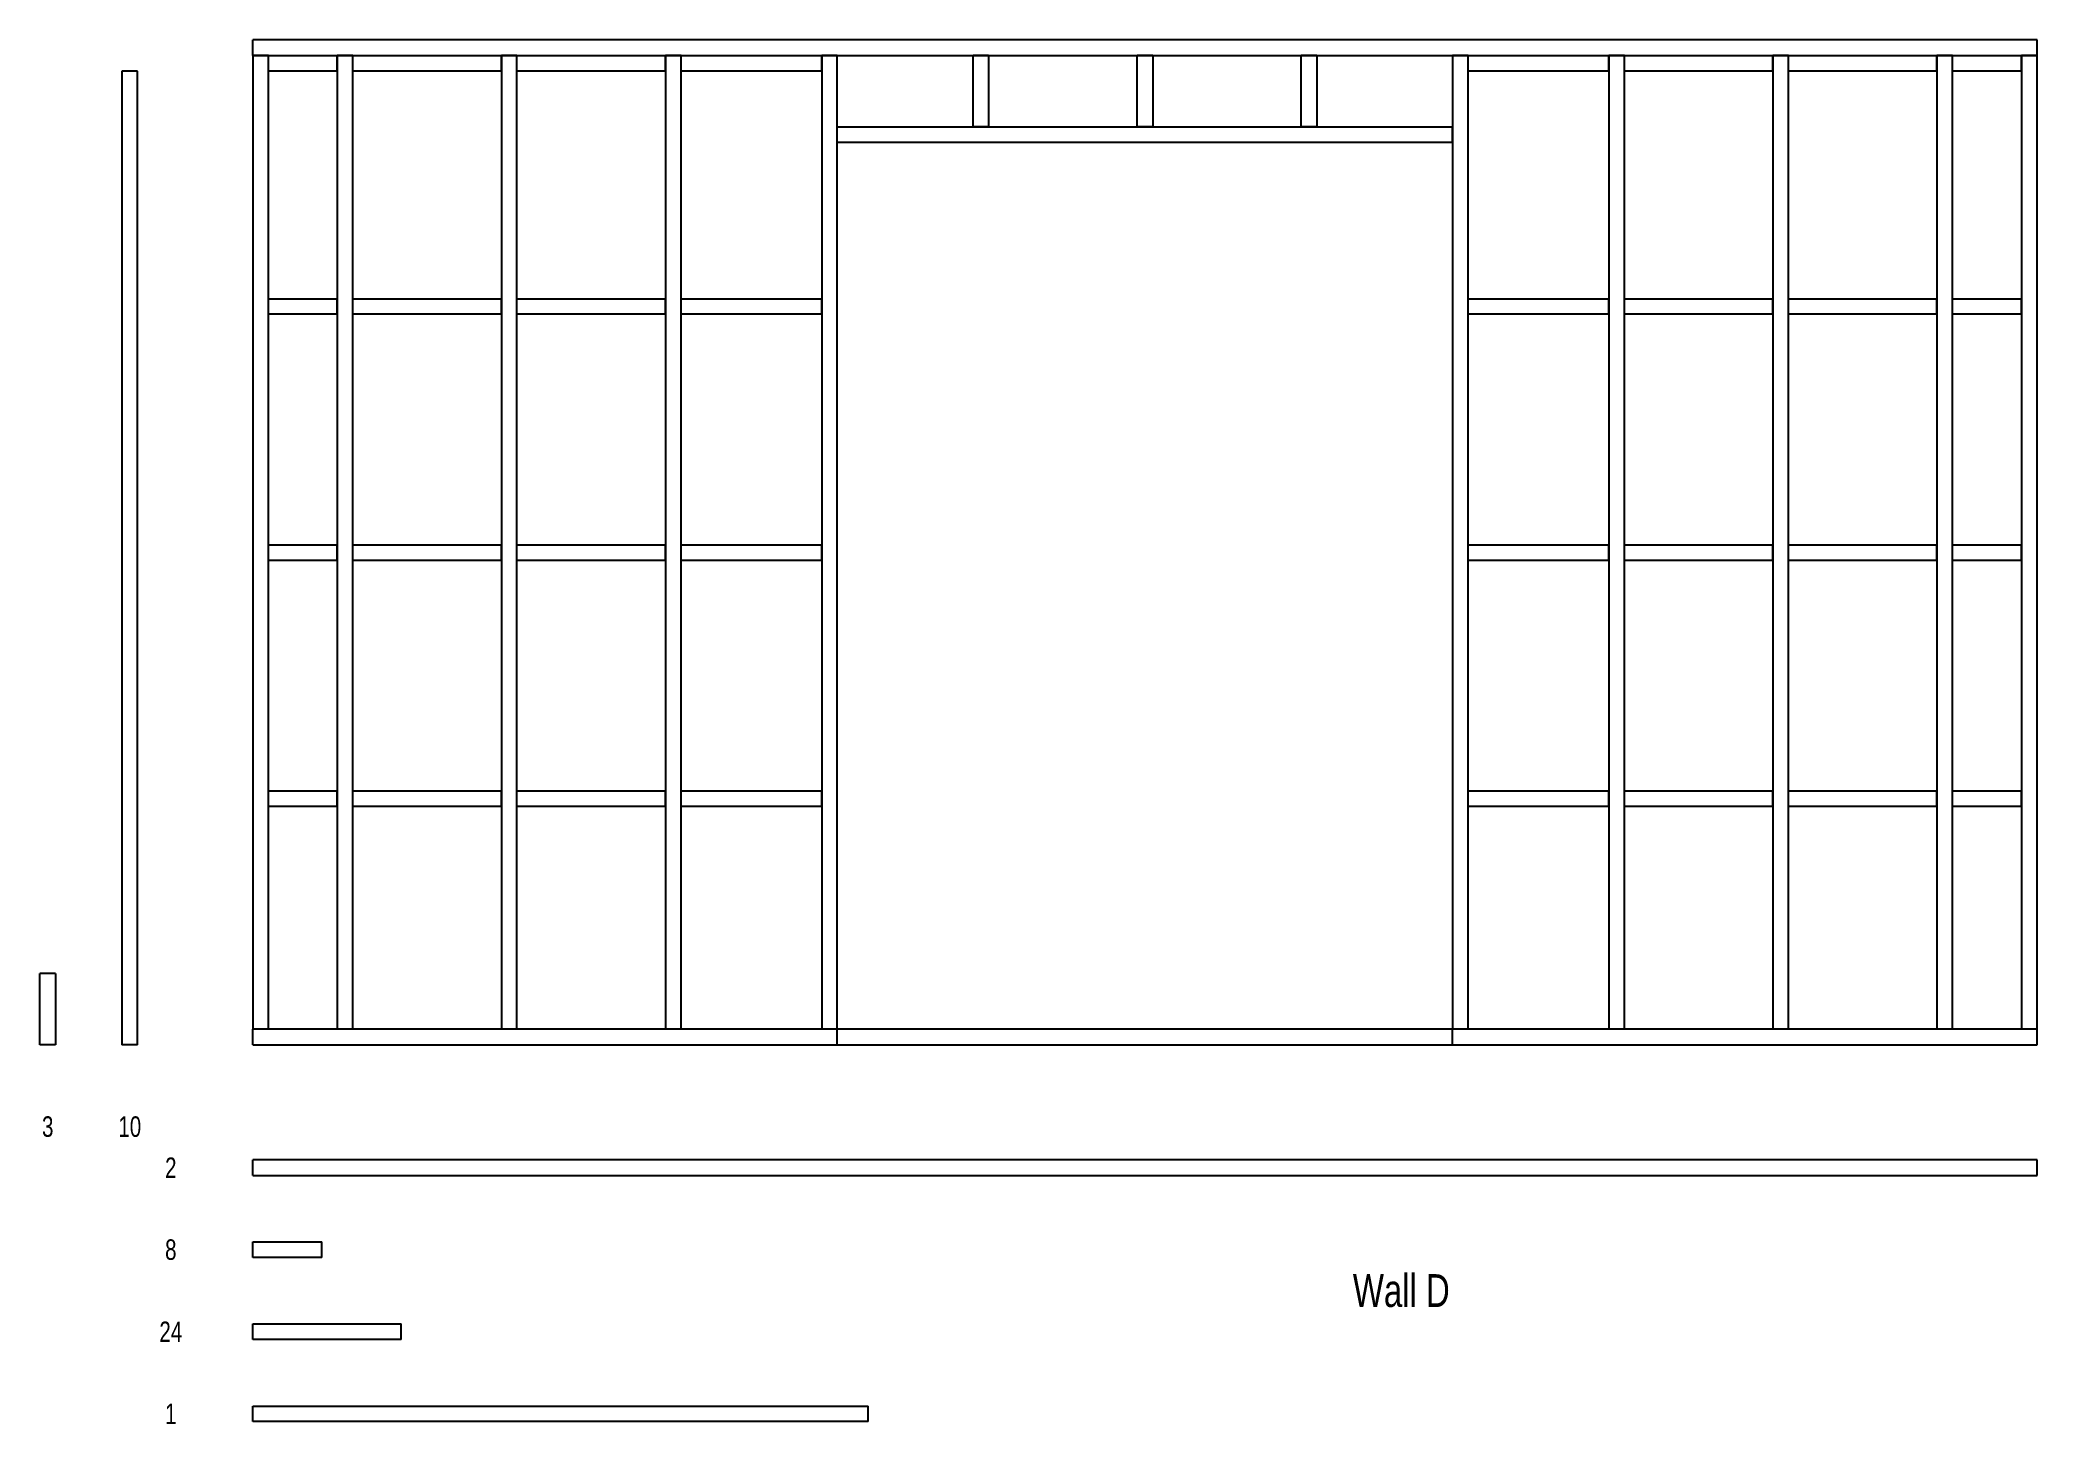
# Model space of a CAD drawing. Header units: millimetres. Extents: x -519 to 4350, y -925 to 2450.
import ezdxf

# ---------------------------------------------------------------- set-up
doc = ezdxf.new("R2010")
doc.units = ezdxf.units.MM
doc.layers.get('0').update_dxf_attribs({"linetype": 'CONTINUOUS', "lineweight": 25, "true_color": 0x000000})
doc.layers.add('dimensions', color=7, linetype='CONTINUOUS', lineweight=0, true_color=0x000000)
doc.layers.add('Notes', color=7, linetype='CONTINUOUS', lineweight=0, true_color=0x000000)
doc.styles.get("Standard").update_dxf_attribs({"font": 'txt', "width": 0.75})

msp = doc.modelspace()

# ---------------------------------------------------------------- linework, layer by layer
for p, q in [((0, 2412), (0, 2450)), ((4350, 2450), (0, 2450)), ((4350, 2412), (4350, 2450)), ((0, 2412), (4350, 2412)), ((38, 2412), (0, 2412)), ((0, 2412), (0, 38)), ((38, 38), (38, 2412)), ((38, 2374), (38, 2412)), ((38, 2412), (206, 2412)), ((244, 2412), (206, 2412)), ((206, 2412), (206, 38)), ((206, 2374), (206, 2412)), ((244, 38), (244, 2412)), ((244, 2374), (244, 2412)), ((244, 2412), (606, 2412)), ((644, 2412), (606, 2412)), ((606, 2412), (606, 38)), ((606, 2374), (606, 2412)), ((644, 38), (644, 2412)), ((644, 2374), (644, 2412)), ((644, 2412), (1006, 2412)), ((1044, 2412), (1006, 2412)), ((1006, 2412), (1006, 38)), ((1006, 2374), (1006, 2412)), ((1044, 38), (1044, 2412)), ((1044, 2374), (1044, 2412)), ((1044, 2412), (1387, 2412)), ((1425, 2412), (1387, 2412)), ((1387, 2412), (1387, 38)), ((1387, 2374), (1387, 2412)), ((1425, 38), (1425, 2412)), ((1794, 2412), (1756, 2412)), ((1756, 2238), (1756, 2412)), ((1794, 2412), (1794, 2238)), ((2194, 2412), (2156, 2412)), ((2156, 2238), (2156, 2412)), ((2194, 2412), (2194, 2238)), ((2594, 2412), (2556, 2412)), ((2556, 2238), (2556, 2412)), ((2594, 2412), (2594, 2238)), ((2963, 2412), (2925, 2412)), ((2925, 2412), (2925, 38)), ((2963, 38), (2963, 2412)), ((2963, 2374), (2963, 2412)), ((2963, 2412), (3306, 2412)), ((3344, 2412), (3306, 2412)), ((3306, 2412), (3306, 38)), ((3306, 2374), (3306, 2412)), ((3344, 38), (3344, 2412)), ((3344, 2374), (3344, 2412)), ((3344, 2412), (3706, 2412)), ((3744, 2412), (3706, 2412)), ((3706, 2412), (3706, 38)), ((3706, 2374), (3706, 2412)), ((3744, 38), (3744, 2412)), ((3744, 2374), (3744, 2412)), ((3744, 2412), (4106, 2412)), ((4144, 2412), (4106, 2412)), ((4106, 2412), (4106, 38)), ((4106, 2374), (4106, 2412)), ((4144, 38), (4144, 2412)), ((4144, 2374), (4144, 2412)), ((4144, 2412), (4312, 2412)), ((4350, 2412), (4312, 2412)), ((4312, 2412), (4312, 38)), ((4312, 2374), (4312, 2412)), ((4350, 38), (4350, 2412)), ((-281, 2374), (-319, 2374)), ((-319, 2374), (-319, 0)), ((-281, 0), (-281, 2374)), ((206, 2374), (38, 2374)), ((606, 2374), (244, 2374)), ((1006, 2374), (644, 2374)), ((1387, 2374), (1044, 2374)), ((3306, 2374), (2963, 2374)), ((3706, 2374), (3344, 2374)), ((4106, 2374), (3744, 2374)), ((4312, 2374), (4144, 2374)), ((1425, 2200), (1425, 2238)), ((1425, 2238), (2925, 2238)), ((2925, 2200), (1425, 2200)), ((1794, 2238), (1756, 2238)), ((2194, 2238), (2156, 2238)), ((2594, 2238), (2556, 2238)), ((2925, 2200), (2925, 2238)), ((38, 1781), (38, 1819)), ((38, 1819), (206, 1819)), ((206, 1781), (206, 1819)), ((244, 1781), (244, 1819)), ((244, 1819), (606, 1819)), ((606, 1781), (606, 1819)), ((644, 1781), (644, 1819)), ((644, 1819), (1006, 1819)), ((1006, 1781), (1006, 1819)), ((1044, 1781), (1044, 1819)), ((1044, 1819), (1387, 1819)), ((1387, 1781), (1387, 1819)), ((2963, 1781), (2963, 1819)), ((2963, 1819), (3306, 1819)), ((3306, 1781), (3306, 1819)), ((3344, 1781), (3344, 1819)), ((3344, 1819), (3706, 1819)), ((3706, 1781), (3706, 1819)), ((3744, 1781), (3744, 1819)), ((3744, 1819), (4106, 1819)), ((4106, 1781), (4106, 1819)), ((4144, 1781), (4144, 1819)), ((4144, 1819), (4312, 1819)), ((4312, 1781), (4312, 1819)), ((206, 1781), (38, 1781)), ((606, 1781), (244, 1781)), ((1006, 1781), (644, 1781)), ((1387, 1781), (1044, 1781)), ((3306, 1781), (2963, 1781)), ((3706, 1781), (3344, 1781)), ((4106, 1781), (3744, 1781)), ((4312, 1781), (4144, 1781)), ((38, 1181), (38, 1219)), ((38, 1219), (206, 1219)), ((206, 1181), (206, 1219)), ((244, 1181), (244, 1219)), ((244, 1219), (606, 1219)), ((606, 1181), (606, 1219)), ((644, 1181), (644, 1219)), ((644, 1219), (1006, 1219)), ((1006, 1181), (1006, 1219)), ((1044, 1181), (1044, 1219)), ((1044, 1219), (1387, 1219)), ((1387, 1181), (1387, 1219)), ((2963, 1181), (2963, 1219)), ((2963, 1219), (3306, 1219)), ((3306, 1181), (3306, 1219)), ((3344, 1181), (3344, 1219)), ((3344, 1219), (3706, 1219)), ((3706, 1181), (3706, 1219)), ((3744, 1181), (3744, 1219)), ((3744, 1219), (4106, 1219)), ((4106, 1181), (4106, 1219)), ((4144, 1181), (4144, 1219)), ((4144, 1219), (4312, 1219)), ((4312, 1181), (4312, 1219)), ((206, 1181), (38, 1181)), ((606, 1181), (244, 1181)), ((1006, 1181), (644, 1181)), ((1387, 1181), (1044, 1181)), ((3306, 1181), (2963, 1181)), ((3706, 1181), (3344, 1181)), ((4106, 1181), (3744, 1181)), ((4312, 1181), (4144, 1181)), ((38, 581), (38, 619)), ((38, 619), (206, 619)), ((206, 581), (206, 619)), ((244, 581), (244, 619)), ((244, 619), (606, 619)), ((606, 581), (606, 619)), ((644, 581), (644, 619)), ((644, 619), (1006, 619)), ((1006, 581), (1006, 619)), ((1044, 581), (1044, 619)), ((1044, 619), (1387, 619)), ((1387, 581), (1387, 619)), ((2963, 581), (2963, 619)), ((2963, 619), (3306, 619)), ((3306, 581), (3306, 619)), ((3344, 581), (3344, 619)), ((3344, 619), (3706, 619)), ((3706, 581), (3706, 619)), ((3744, 581), (3744, 619)), ((3744, 619), (4106, 619)), ((4106, 581), (4106, 619)), ((4144, 581), (4144, 619)), ((4144, 619), (4312, 619)), ((4312, 581), (4312, 619)), ((206, 581), (38, 581)), ((606, 581), (244, 581)), ((1006, 581), (644, 581)), ((1387, 581), (1044, 581)), ((3306, 581), (2963, 581)), ((3706, 581), (3344, 581)), ((4106, 581), (3744, 581)), ((4312, 581), (4144, 581)), ((-481, 174), (-519, 174)), ((-519, 0), (-519, 174)), ((-481, 174), (-481, 0)), ((-481, 0), (-519, 0)), ((-281, 0), (-319, 0)), ((0, 0), (0, 38)), ((4350, 38), (0, 38)), ((38, 38), (0, 38)), ((0, 0), (4350, 0)), ((244, 38), (206, 38)), ((644, 38), (606, 38)), ((1044, 38), (1006, 38)), ((1425, 38), (1387, 38)), ((1425, 0), (1425, 38)), ((2925, 0), (2925, 38)), ((2963, 38), (2925, 38)), ((3344, 38), (3306, 38)), ((3744, 38), (3706, 38)), ((4144, 38), (4106, 38)), ((4350, 38), (4312, 38)), ((4350, 0), (4350, 38)), ((0, -319), (0, -281)), ((4350, -281), (0, -281)), ((4350, -319), (4350, -281)), ((0, -319), (4350, -319)), ((0, -519), (0, -481)), ((0, -481), (168, -481)), ((168, -519), (168, -481)), ((168, -519), (0, -519)), ((0, -719), (0, -681)), ((0, -681), (362, -681)), ((362, -719), (362, -681)), ((362, -719), (0, -719)), ((0, -919), (0, -881)), ((0, -881), (1500, -881)), ((1500, -919), (0, -919)), ((1500, -919), (1500, -881))]:
    msp.add_line(p, q)

# ---------------------------------------------------------------- texts
at = {"layer": 'dimensions', "char_height": 50, "width": 100, "attachment_point": 5}
for s, insert in [('3', (-500, -200)), ('10', (-300, -200)), ('2', (-200, -300)), ('8', (-200, -500)), ('24', (-200, -700)), ('1', (-200, -900))]:
    msp.add_mtext(s, dxfattribs=dict(at, insert=insert))
at = {"layer": 'Notes', "insert": (2800, -600), "char_height": 80, "width": 100, "attachment_point": 5}
msp.add_mtext('Wall\\~D', dxfattribs=at)

doc.saveas('drawing.dxf')
